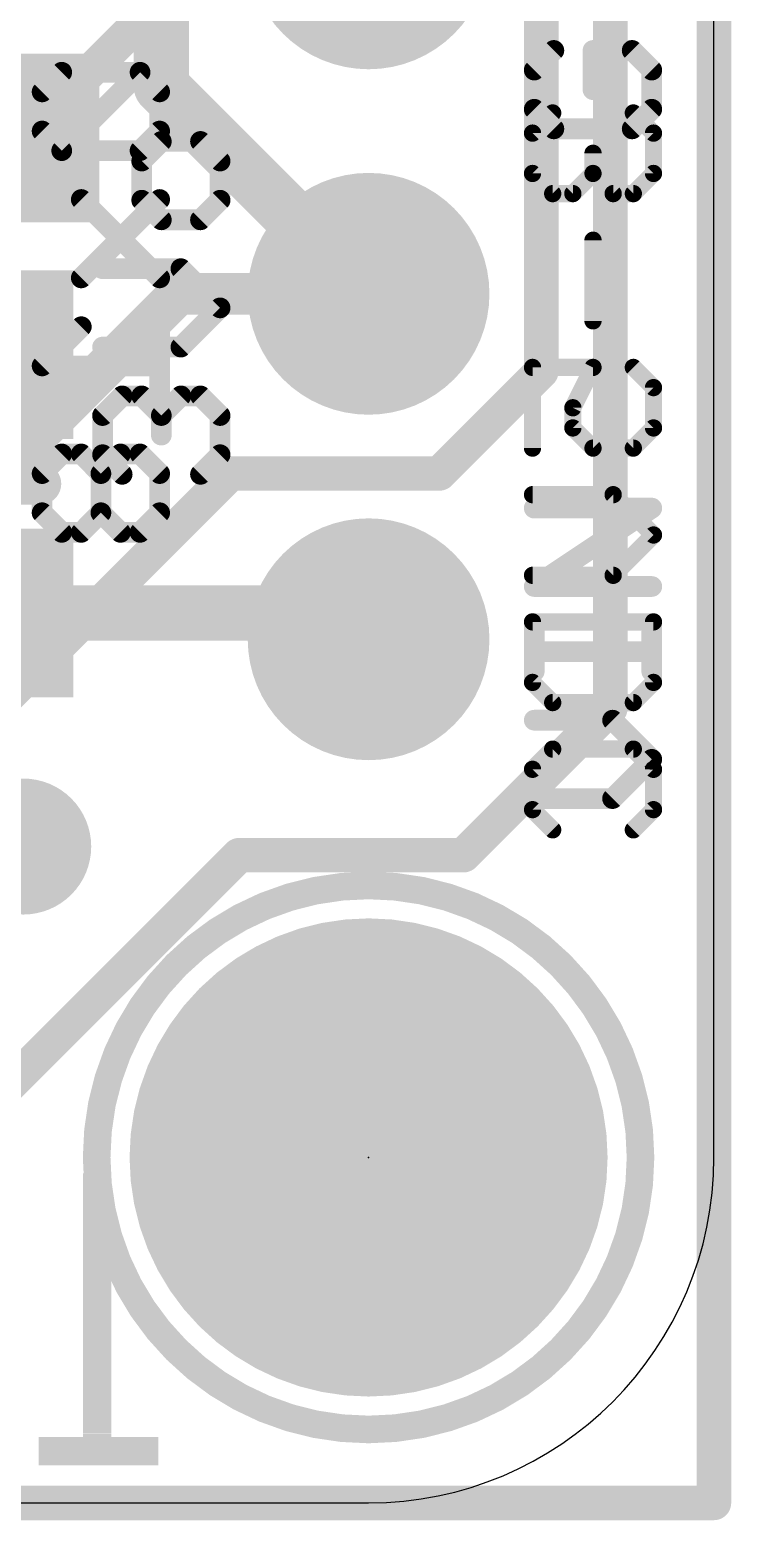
# Model space of a CAD drawing. Extents: x -0.1 to 17.9, y -0.1 to 25.5.
# Drawn here: x 12.75 to 17.91, y -0.13 to 10.83 of the extents above; entities that cross this region are included whole.
import ezdxf

# ---------------------------------------------------------------- set-up
doc = ezdxf.new("R2010")
doc.units = 0
for name, color, linetype in [('1', 12, 'CONTINUOUS'), ('16', 5, 'CONTINUOUS'), ('17', 110, 'CONTINUOUS'), ('20', 53, 'CONTINUOUS'), ('21', 40, 'CONTINUOUS'), ('22', 6, 'CONTINUOUS'), ('23', 40, 'CONTINUOUS')]:
    doc.layers.add(name, color=color, linetype=linetype)

# ---------------------------------------------------------------- blocks, each defined once
blk = doc.blocks.new('RECT')
blk.add_solid([(-0.5, -0.5), (0.5, -0.5), (-0.5, 0.5), (0.5, 0.5)])
blk = doc.blocks.new('PIE')
at = {"const_width": 0.5}
blk.add_lwpolyline([(0, -0.25, 1), (0, 0.25, 1), (0, -0.25)], format="xyb", dxfattribs=at)
blk = doc.blocks.new('ROUNDP')
at = {"const_width": 0.5}
blk.add_lwpolyline([(0, -0.25, 1), (0, 0.25, 1), (0, -0.25)], format="xyb", dxfattribs=at)

msp = doc.modelspace()

# ---------------------------------------------------------------- linework, layer by layer
at = {"layer": '1'}
for points, const_width in [([(17.78, 25.4), (17.78, 0)], 0.254), ([(17.018, 5.842), (17.018, 15.494)], 0.254), ([(13.716, 10.414), (13.716, 11.049)], 0.4064), ([(15.24, 8.89), (13.716, 10.414)], 0.4064), ([(12.319, 6.543), (15.047, 6.543)], 0.4064), ([(15.047, 6.543), (15.24, 6.35)], 0.4064), ([(15.9385, 4.7625), (17.018, 5.842)], 0.254), ([(12.192, 2.667), (14.2875, 4.7625)], 0.254), ([(14.2875, 4.7625), (15.9385, 4.7625)], 0.254), ([(17.78, 0), (0, 0)], 0.254)]:
    msp.add_lwpolyline(points, dxfattribs=dict(at, const_width=const_width))
for points, const_width in [([(13.7878, 10.4858, 1), (13.6442, 10.3422)], 0.2032), ([(13.6144, 10.414, 1), (13.8176, 10.414)], 0.2032), ([(15.1682, 8.8182, 1), (15.3118, 8.9618)], 0.2032), ([(15.1188, 6.6148, 1), (14.9752, 6.4712)], 0.2032), ([(15.047, 6.4414, 1), (15.047, 6.6446)], 0.2032), ([(15.1682, 6.2782, 1), (15.3118, 6.4218)], 0.2032), ([(17.0629, 5.7971, 1), (16.9731, 5.8869)], 0.127), ([(16.9545, 5.842, 1), (17.0815, 5.842)], 0.127), ([(14.2875, 4.826, 1), (14.2875, 4.699)], 0.127), ([(14.3324, 4.7176, 1), (14.2426, 4.8074)], 0.127), ([(15.8936, 4.8074, 1), (15.9834, 4.7176)], 0.127), ([(15.9385, 4.699, 1), (15.9385, 4.826)], 0.127), ([(17.78, -0.0635, 1), (17.78, 0.0635)], 0.127), ([(17.7165, 0, 1), (17.8435, 0)], 0.127)]:
    msp.add_lwpolyline(points, format="xyb", dxfattribs=dict(at, const_width=const_width))
at = {"layer": '16'}
for points, const_width in [([(17.78, 25.4), (17.78, 0)], 0.254), ([(16.51, 8.3185), (16.51, 12.7)], 0.254), ([(11.811, 9.144), (13.97, 11.303)], 0.254), ([(13.843, 8.89), (12.573, 7.62)], 0.3048), ([(13.843, 8.89), (15.24, 8.89)], 0.3048), ([(15.7607, 7.5692), (16.51, 8.3185)], 0.254), ([(14.2251, 7.5692), (10.541, 3.8851)], 0.254), ([(14.2251, 7.5692), (15.7607, 7.5692)], 0.254), ([(17.78, 0), (0, 0)], 0.254)]:
    msp.add_lwpolyline(points, dxfattribs=dict(at, const_width=const_width))
for points, const_width in [([(13.843, 8.9662, 1), (13.843, 8.8138)], 0.1524), ([(13.8969, 8.8361, 1), (13.7891, 8.9439)], 0.1524), ([(15.24, 8.8138, 1), (15.24, 8.9662)], 0.1524), ([(16.5549, 8.2736, 1), (16.4651, 8.3634)], 0.127), ([(16.4465, 8.3185, 1), (16.5735, 8.3185)], 0.127), ([(14.2251, 7.6327, 1), (14.2251, 7.5057)], 0.127), ([(14.27, 7.5243, 1), (14.1802, 7.6141)], 0.127), ([(15.7158, 7.6141, 1), (15.8056, 7.5243)], 0.127), ([(15.7607, 7.5057, 1), (15.7607, 7.6327)], 0.127), ([(17.78, -0.0635, 1), (17.78, 0.0635)], 0.127), ([(17.7165, 0, 1), (17.8435, 0)], 0.127)]:
    msp.add_lwpolyline(points, format="xyb", dxfattribs=dict(at, const_width=const_width))
at = {"layer": '20'}
for p, q in [((17.78, 2.54), (17.78, 22.86)), ((2.54, 0), (15.24, 0))]:
    msp.add_line(p, q, dxfattribs=at)
msp.add_arc((15.24, 2.54), 2.54, 270, 0, dxfattribs=at)
at = {"layer": '21'}
for points, const_width in [([(16.6025, 10.6791), (16.4585, 10.5351)], 0.1524), ([(17.1787, 10.6791), (16.8906, 10.6791)], 0.1524), ([(16.8906, 10.6791), (16.8906, 10.391)], 0.1524), ([(17.3228, 10.5351), (17.1787, 10.6791)], 0.1524), ([(16.4585, 10.5351), (16.4585, 10.247)], 0.1524), ([(17.3228, 10.247), (17.3228, 10.5351)], 0.1524), ([(16.4585, 10.247), (16.6025, 10.1029)], 0.1524), ([(17.1787, 10.1029), (17.3228, 10.247)], 0.1524), ([(13.7156, 10.0102), (13.5716, 9.8661)], 0.1524), ([(14.0037, 10.0102), (13.7156, 10.0102)], 0.1524), ([(14.1478, 9.8661), (14.0037, 10.0102)], 0.1524), ([(16.6025, 10.1029), (17.1787, 10.1029)], 0.1524), ([(13.5716, 9.8661), (13.5716, 9.578)], 0.1524), ([(14.1478, 9.578), (14.1478, 9.8661)], 0.1524), ([(13.5716, 9.578), (13.7156, 9.434)], 0.1524), ([(14.0037, 9.434), (14.1478, 9.578)], 0.1524), ([(13.7156, 9.434), (14.0037, 9.434)], 0.1524), ([(13.8597, 9.0747), (13.2835, 9.0747)], 0.1524), ([(14.1478, 8.7866), (13.8597, 9.0747)], 0.1524), ([(13.8597, 8.4984), (14.1478, 8.7866)], 0.1524), ([(13.2835, 8.4984), (13.8597, 8.4984)], 0.1524), ([(13.2835, 7.9951), (13.4275, 8.1391)], 0.1524), ([(13.4275, 8.1391), (13.5716, 8.1391)], 0.1524), ([(13.5716, 8.1391), (13.7156, 7.9951)], 0.1524), ([(13.7156, 7.9951), (13.8597, 8.1391)], 0.1524), ([(13.8597, 8.1391), (14.0037, 8.1391)], 0.1524), ([(14.0037, 8.1391), (14.1478, 7.9951)], 0.1524), ([(13.2835, 7.707), (13.2835, 7.9951)], 0.1524), ([(13.7156, 7.9951), (13.7156, 7.851)], 0.1524), ([(14.1478, 7.9951), (14.1478, 7.707)], 0.1524), ([(13.4275, 7.5629), (13.2835, 7.707)], 0.1524), ([(14.1478, 7.707), (14.0037, 7.5629)], 0.1524), ([(11.811, 7.493), (12.827, 7.493)], 0.3048), ([(16.4585, 6.738), (17.3228, 7.3143)], 0.1524), ([(17.3228, 7.3143), (16.4585, 7.3143)], 0.1524), ([(17.3228, 6.738), (16.4585, 6.738)], 0.1524), ([(16.4585, 6.1144), (16.4585, 6.4025)], 0.1524), ([(17.3228, 6.1144), (17.3228, 6.4025)], 0.1524), ([(17.3228, 6.2584), (16.4585, 6.2584)], 0.1524), ([(17.0347, 5.7551), (16.4585, 5.7551)], 0.1524), ([(17.3228, 5.467), (17.0347, 5.7551)], 0.1524), ([(17.0347, 5.1788), (17.3228, 5.467)], 0.1524), ([(16.4585, 5.1788), (17.0347, 5.1788)], 0.1524)]:
    msp.add_lwpolyline(points, dxfattribs=dict(at, const_width=const_width))
for points, const_width in [([(16.6295, 10.6522, 1), (16.5756, 10.7061)], 0.0762), ([(16.8906, 10.7172, 1), (16.8906, 10.641)], 0.0762), ([(16.9287, 10.6791, 1), (16.8525, 10.6791)], 0.0762), ([(17.2057, 10.7061, 1), (17.1518, 10.6522)], 0.0762), ([(17.1787, 10.641, 1), (17.1787, 10.7172)], 0.0762), ([(16.4315, 10.562, 1), (16.4854, 10.5081)], 0.0762), ([(16.4966, 10.5351, 1), (16.4204, 10.5351)], 0.0762), ([(17.3609, 10.5351, 1), (17.2847, 10.5351)], 0.0762), ([(17.2959, 10.5081, 1), (17.3497, 10.562)], 0.0762), ([(16.8525, 10.391, 1), (16.9287, 10.391)], 0.0762), ([(16.4854, 10.2739, 1), (16.4315, 10.22)], 0.0762), ([(17.3497, 10.22, 1), (17.2959, 10.2739)], 0.0762), ([(16.4204, 10.247, 1), (16.4966, 10.247)], 0.0762), ([(17.2847, 10.247, 1), (17.3609, 10.247)], 0.0762), ([(13.7156, 10.0483, 1), (13.7156, 9.9721)], 0.0762), ([(13.7426, 9.9832, 1), (13.6887, 10.0371)], 0.0762), ([(14.0307, 10.0371, 1), (13.9768, 9.9832)], 0.0762), ([(14.0037, 9.9721, 1), (14.0037, 10.0483)], 0.0762), ([(16.6025, 10.141, 1), (16.6025, 10.0648)], 0.0762), ([(16.5756, 10.076, 1), (16.6295, 10.1299)], 0.0762), ([(17.1518, 10.1299, 1), (17.2057, 10.076)], 0.0762), ([(17.1787, 10.0648, 1), (17.1787, 10.141)], 0.0762), ([(13.5446, 9.8931, 1), (13.5985, 9.8392)], 0.0762), ([(13.6097, 9.8661, 1), (13.5335, 9.8661)], 0.0762), ([(14.1859, 9.8661, 1), (14.1097, 9.8661)], 0.0762), ([(14.1209, 9.8392, 1), (14.1747, 9.8931)], 0.0762), ([(13.5985, 9.605, 1), (13.5446, 9.5511)], 0.0762), ([(14.1747, 9.5511, 1), (14.1209, 9.605)], 0.0762), ([(13.5335, 9.578, 1), (13.6097, 9.578)], 0.0762), ([(14.1097, 9.578, 1), (14.1859, 9.578)], 0.0762), ([(13.7156, 9.4721, 1), (13.7156, 9.3959)], 0.0762), ([(13.6887, 9.407, 1), (13.7426, 9.4609)], 0.0762), ([(13.9768, 9.4609, 1), (14.0307, 9.407)], 0.0762), ([(14.0037, 9.3959, 1), (14.0037, 9.4721)], 0.0762), ([(13.2835, 9.1128, 1), (13.2835, 9.0366)], 0.0762), ([(13.8866, 9.1016, 1), (13.8327, 9.0477)], 0.0762), ([(13.8597, 9.0366, 1), (13.8597, 9.1128)], 0.0762), ([(14.1747, 8.7596, 1), (14.1209, 8.8135)], 0.0762), ([(14.1209, 8.7596, 1), (14.1747, 8.8135)], 0.0762), ([(13.2835, 8.5365, 1), (13.2835, 8.4603)], 0.0762), ([(13.8327, 8.5254, 1), (13.8866, 8.4715)], 0.0762), ([(13.8597, 8.4603, 1), (13.8597, 8.5365)], 0.0762), ([(13.4275, 8.1772, 1), (13.4275, 8.101)], 0.0762), ([(13.4545, 8.1122, 1), (13.4006, 8.1661)], 0.0762), ([(13.5985, 8.1661, 1), (13.5446, 8.1122)], 0.0762), ([(13.5716, 8.101, 1), (13.5716, 8.1772)], 0.0762), ([(13.8597, 8.1772, 1), (13.8597, 8.101)], 0.0762), ([(13.8866, 8.1122, 1), (13.8327, 8.1661)], 0.0762), ([(14.0307, 8.1661, 1), (13.9768, 8.1122)], 0.0762), ([(14.0037, 8.101, 1), (14.0037, 8.1772)], 0.0762), ([(13.2565, 8.022, 1), (13.3104, 7.9681)], 0.0762), ([(13.3216, 7.9951, 1), (13.2454, 7.9951)], 0.0762), ([(13.7537, 7.9951, 1), (13.6775, 7.9951)], 0.0762), ([(13.6887, 8.022, 1), (13.7426, 7.9681)], 0.0762), ([(13.6887, 7.9681, 1), (13.7426, 8.022)], 0.0762), ([(14.1859, 7.9951, 1), (14.1097, 7.9951)], 0.0762), ([(14.1209, 7.9681, 1), (14.1747, 8.022)], 0.0762), ([(13.3104, 7.7339, 1), (13.2565, 7.68)], 0.0762), ([(13.6775, 7.851, 1), (13.7537, 7.851)], 0.0762), ([(14.1747, 7.68, 1), (14.1209, 7.7339)], 0.0762), ([(13.2454, 7.707, 1), (13.3216, 7.707)], 0.0762), ([(14.1097, 7.707, 1), (14.1859, 7.707)], 0.0762), ([(12.827, 7.4168, 1), (12.827, 7.5692)], 0.1524), ([(13.4006, 7.536, 1), (13.4545, 7.5899)], 0.0762), ([(13.9768, 7.5899, 1), (14.0307, 7.536)], 0.0762), ([(16.4585, 7.3524, 1), (16.4585, 7.2762)], 0.0762), ([(17.3439, 7.2826, 1), (17.3017, 7.346)], 0.0762), ([(17.3228, 7.2762, 1), (17.3228, 7.3524)], 0.0762), ([(16.4373, 6.7697, 1), (16.4796, 6.7063)], 0.0762), ([(16.4585, 6.7761, 1), (16.4585, 6.6999)], 0.0762), ([(17.3228, 6.6999, 1), (17.3228, 6.7761)], 0.0762), ([(16.4966, 6.4025, 1), (16.4204, 6.4025)], 0.0762), ([(17.3609, 6.4025, 1), (17.2847, 6.4025)], 0.0762), ([(16.4585, 6.2965, 1), (16.4585, 6.2203)], 0.0762), ([(17.3228, 6.2203, 1), (17.3228, 6.2965)], 0.0762), ([(16.4204, 6.1144, 1), (16.4966, 6.1144)], 0.0762), ([(17.2847, 6.1144, 1), (17.3609, 6.1144)], 0.0762), ([(16.4585, 5.7932, 1), (16.4585, 5.717)], 0.0762), ([(17.0616, 5.782, 1), (17.0077, 5.7281)], 0.0762), ([(17.0347, 5.717, 1), (17.0347, 5.7932)], 0.0762), ([(17.3497, 5.44, 1), (17.2959, 5.4939)], 0.0762), ([(17.2959, 5.44, 1), (17.3497, 5.4939)], 0.0762), ([(16.4585, 5.2169, 1), (16.4585, 5.1407)], 0.0762), ([(17.0077, 5.2058, 1), (17.0616, 5.1519)], 0.0762), ([(17.0347, 5.1407, 1), (17.0347, 5.2169)], 0.0762), ([(15.24, 0.54, 1), (15.24, 4.54, 1), (15.24, 0.54)], 0.2032)]:
    msp.add_lwpolyline(points, format="xyb", dxfattribs=dict(at, const_width=const_width))
at = {"layer": '22'}
for points, const_width in [([(12.983, 10.5189), (12.839, 10.3748)], 0.1524), ([(13.5592, 10.5189), (12.983, 10.5189)], 0.1524), ([(13.5592, 10.5189), (12.983, 9.9427)], 0.1524), ([(13.7033, 10.3748), (13.5592, 10.5189)], 0.1524), ([(12.839, 10.3748), (12.839, 10.0867)], 0.1524), ([(13.7033, 10.0867), (13.7033, 10.3748)], 0.1524), ([(16.594, 10.2198), (16.4457, 10.0715)], 0.127), ([(17.3355, 10.0715), (17.1872, 10.2198)], 0.127), ([(12.839, 10.0867), (12.983, 9.9427)], 0.1524), ([(13.5592, 9.9427), (13.7033, 10.0867)], 0.1524), ([(16.4457, 10.0715), (16.4457, 9.7749)], 0.127), ([(17.3355, 9.7749), (17.3355, 10.0715)], 0.127), ([(12.983, 9.9427), (13.5592, 9.9427)], 0.1524), ([(16.8906, 9.7749), (16.8906, 9.9232)], 0.127), ([(16.4457, 9.7749), (16.594, 9.6266)], 0.127), ([(16.7423, 9.6266), (16.8906, 9.7749)], 0.127), ([(16.8906, 9.7749), (17.0389, 9.6266)], 0.127), ([(17.1872, 9.6266), (17.3355, 9.7749)], 0.127), ([(13.1271, 9.5834), (13.7033, 9.0071)], 0.1524), ([(13.7033, 9.5834), (13.1271, 9.0071)], 0.1524), ([(16.594, 9.6266), (16.7423, 9.6266)], 0.127), ([(17.0389, 9.6266), (17.1872, 9.6266)], 0.127), ([(16.8906, 9.2842), (16.8906, 8.6911)], 0.127), ([(13.1271, 8.6479), (12.839, 8.3597)], 0.1524), ([(13.7033, 8.6479), (13.7033, 8.0716)], 0.1524), ([(12.839, 8.3597), (13.7033, 8.3597)], 0.1524), ([(16.4457, 7.7555), (16.4457, 8.3487)], 0.127), ([(16.4457, 8.3487), (16.8906, 8.3487)], 0.127), ([(16.8906, 8.3487), (16.7423, 8.0521)], 0.127), ([(17.3355, 8.2004), (17.1872, 8.3487)], 0.127), ([(17.3355, 7.9038), (17.3355, 8.2004)], 0.127), ([(16.7423, 8.0521), (16.7423, 7.9038)], 0.127), ([(16.7423, 7.9038), (16.8906, 7.7555)], 0.127), ([(17.1872, 7.7555), (17.3355, 7.9038)], 0.127), ([(12.983, 7.7123), (12.839, 7.5683)], 0.1524), ([(13.1271, 7.7123), (12.983, 7.7123)], 0.1524), ([(13.2711, 7.5683), (13.1271, 7.7123)], 0.1524), ([(13.4152, 7.7123), (13.2711, 7.5683)], 0.1524), ([(13.5592, 7.7123), (13.4152, 7.7123)], 0.1524), ([(13.7033, 7.5683), (13.5592, 7.7123)], 0.1524), ([(16.8906, 7.7555), (17.1872, 7.7555)], 0.127), ([(12.839, 7.5683), (12.839, 7.2802)], 0.1524), ([(13.2711, 7.5683), (13.2711, 7.2802)], 0.1524), ([(13.7033, 7.2802), (13.7033, 7.5683)], 0.1524), ([(16.4457, 7.4132), (17.0389, 7.4132)], 0.127), ([(17.0389, 7.4132), (17.3355, 7.1166)], 0.127), ([(12.839, 7.2802), (12.983, 7.1361)], 0.1524), ([(13.1271, 7.1361), (13.2711, 7.2802)], 0.1524), ([(13.2711, 7.2802), (13.4152, 7.1361)], 0.1524), ([(13.5592, 7.1361), (13.7033, 7.2802)], 0.1524), ([(12.983, 7.1361), (13.1271, 7.1361)], 0.1524), ([(13.4152, 7.1361), (13.5592, 7.1361)], 0.1524), ([(17.3355, 7.1166), (17.0389, 6.82)], 0.127), ([(17.0389, 6.82), (16.4457, 6.82)], 0.127), ([(16.4457, 6.4777), (17.3355, 6.4777)], 0.127), ([(16.4457, 6.0328), (16.4457, 6.4777)], 0.127), ([(17.3355, 6.4777), (17.3355, 6.0328)], 0.127), ([(16.594, 5.8845), (16.4457, 6.0328)], 0.127), ([(17.3355, 6.0328), (17.1872, 5.8845)], 0.127), ([(17.1872, 5.8845), (16.594, 5.8845)], 0.127), ([(16.4457, 5.3939), (16.594, 5.5422)], 0.127), ([(16.594, 5.5422), (17.1872, 5.5422)], 0.127), ([(17.1872, 5.5422), (17.3355, 5.3939)], 0.127), ([(16.4457, 5.0973), (16.4457, 5.3939)], 0.127), ([(17.3355, 5.3939), (17.3355, 5.0973)], 0.127), ([(16.594, 4.949), (16.4457, 5.0973)], 0.127), ([(17.3355, 5.0973), (17.1872, 4.949)], 0.127)]:
    msp.add_lwpolyline(points, dxfattribs=dict(at, const_width=const_width))
for points, const_width in [([(12.983, 10.557, 1), (12.983, 10.4808)], 0.0762), ([(13.01, 10.4919, 1), (12.9561, 10.5458)], 0.0762), ([(13.5862, 10.5458, 1), (13.5323, 10.4919)], 0.0762), ([(13.5862, 10.4919, 1), (13.5323, 10.5458)], 0.0762), ([(13.5592, 10.4808, 1), (13.5592, 10.557)], 0.0762), ([(12.812, 10.4018, 1), (12.8659, 10.3479)], 0.0762), ([(12.8771, 10.3748, 1), (12.8009, 10.3748)], 0.0762), ([(13.7414, 10.3748, 1), (13.6652, 10.3748)], 0.0762), ([(13.6764, 10.3479, 1), (13.7302, 10.4018)], 0.0762), ([(16.6165, 10.1973, 1), (16.5716, 10.2422)], 0.0635), ([(17.2097, 10.2422, 1), (17.1648, 10.1973)], 0.0635), ([(12.8659, 10.1137, 1), (12.812, 10.0598)], 0.0762), ([(12.8009, 10.0867, 1), (12.8771, 10.0867)], 0.0762), ([(13.6652, 10.0867, 1), (13.7414, 10.0867)], 0.0762), ([(13.7302, 10.0598, 1), (13.6764, 10.1137)], 0.0762), ([(16.4775, 10.0715, 1), (16.414, 10.0715)], 0.0635), ([(16.4233, 10.0939, 1), (16.4682, 10.049)], 0.0635), ([(17.3672, 10.0715, 1), (17.3038, 10.0715)], 0.0635), ([(17.313, 10.049, 1), (17.358, 10.0939)], 0.0635), ([(12.983, 9.9808, 1), (12.983, 9.9046)], 0.0762), ([(12.9561, 9.9696, 1), (13.01, 9.9157)], 0.0762), ([(12.9561, 9.9157, 1), (13.01, 9.9696)], 0.0762), ([(13.5323, 9.9696, 1), (13.5862, 9.9157)], 0.0762), ([(13.5592, 9.9046, 1), (13.5592, 9.9808)], 0.0762), ([(16.9224, 9.9232, 1), (16.8589, 9.9232)], 0.0635), ([(16.4682, 9.7973, 1), (16.4233, 9.7524)], 0.0635), ([(16.414, 9.7749, 1), (16.4775, 9.7749)], 0.0635), ([(16.8589, 9.7749, 1), (16.9224, 9.7749)], 0.0635), ([(16.9131, 9.7973, 1), (16.8682, 9.7524)], 0.0635), ([(16.9131, 9.7524, 1), (16.8682, 9.7973)], 0.0635), ([(17.3038, 9.7749, 1), (17.3672, 9.7749)], 0.0635), ([(17.358, 9.7524, 1), (17.313, 9.7973)], 0.0635), ([(13.154, 9.6103, 1), (13.1001, 9.5564)], 0.0762), ([(13.7302, 9.5564, 1), (13.6764, 9.6103)], 0.0762), ([(16.594, 9.6583, 1), (16.594, 9.5948)], 0.0635), ([(16.5716, 9.6041, 1), (16.6165, 9.649)], 0.0635), ([(16.7199, 9.649, 1), (16.7648, 9.6041)], 0.0635), ([(16.7423, 9.5948, 1), (16.7423, 9.6583)], 0.0635), ([(17.0389, 9.6583, 1), (17.0389, 9.5948)], 0.0635), ([(17.0165, 9.6041, 1), (17.0614, 9.649)], 0.0635), ([(17.1648, 9.649, 1), (17.2097, 9.6041)], 0.0635), ([(17.1872, 9.5948, 1), (17.1872, 9.6583)], 0.0635), ([(16.9224, 9.2842, 1), (16.8589, 9.2842)], 0.0635), ([(13.1001, 9.0341, 1), (13.154, 8.9802)], 0.0762), ([(13.6764, 8.9802, 1), (13.7302, 9.0341)], 0.0762), ([(13.154, 8.6209, 1), (13.1001, 8.6748)], 0.0762), ([(13.7414, 8.6479, 1), (13.6652, 8.6479)], 0.0762), ([(16.8589, 8.6911, 1), (16.9224, 8.6911)], 0.0635), ([(12.812, 8.3867, 1), (12.8659, 8.3328)], 0.0762), ([(12.839, 8.3978, 1), (12.839, 8.3216)], 0.0762), ([(13.7033, 8.3216, 1), (13.7033, 8.3978)], 0.0762), ([(16.4457, 8.3805, 1), (16.4457, 8.317)], 0.0635), ([(16.4775, 8.3487, 1), (16.414, 8.3487)], 0.0635), ([(16.919, 8.3345, 1), (16.8622, 8.3629)], 0.0635), ([(16.8906, 8.317, 1), (16.8906, 8.3805)], 0.0635), ([(17.2097, 8.3712, 1), (17.1648, 8.3263)], 0.0635), ([(17.3672, 8.2004, 1), (17.3038, 8.2004)], 0.0635), ([(17.313, 8.178, 1), (17.358, 8.2229)], 0.0635), ([(13.6652, 8.0716, 1), (13.7414, 8.0716)], 0.0762), ([(16.7741, 8.0521, 1), (16.7106, 8.0521)], 0.0635), ([(16.7139, 8.0663, 1), (16.7707, 8.0379)], 0.0635), ([(16.7648, 7.9263, 1), (16.7199, 7.8814)], 0.0635), ([(16.7106, 7.9038, 1), (16.7741, 7.9038)], 0.0635), ([(17.3038, 7.9038, 1), (17.3672, 7.9038)], 0.0635), ([(17.358, 7.8814, 1), (17.313, 7.9263)], 0.0635), ([(12.983, 7.7504, 1), (12.983, 7.6742)], 0.0762), ([(13.01, 7.6854, 1), (12.9561, 7.7393)], 0.0762), ([(13.154, 7.7393, 1), (13.1001, 7.6854)], 0.0762), ([(13.1271, 7.6742, 1), (13.1271, 7.7504)], 0.0762), ([(13.4152, 7.7504, 1), (13.4152, 7.6742)], 0.0762), ([(13.4421, 7.6854, 1), (13.3882, 7.7393)], 0.0762), ([(13.5862, 7.7393, 1), (13.5323, 7.6854)], 0.0762), ([(13.5592, 7.6742, 1), (13.5592, 7.7504)], 0.0762), ([(16.414, 7.7555, 1), (16.4775, 7.7555)], 0.0635), ([(16.8906, 7.7873, 1), (16.8906, 7.7238)], 0.0635), ([(16.8682, 7.7331, 1), (16.9131, 7.778)], 0.0635), ([(17.1648, 7.778, 1), (17.2097, 7.7331)], 0.0635), ([(17.1872, 7.7238, 1), (17.1872, 7.7873)], 0.0635), ([(12.812, 7.5952, 1), (12.8659, 7.5413)], 0.0762), ([(12.8771, 7.5683, 1), (12.8009, 7.5683)], 0.0762), ([(13.3092, 7.5683, 1), (13.233, 7.5683)], 0.0762), ([(13.2442, 7.5952, 1), (13.2981, 7.5413)], 0.0762), ([(13.2442, 7.5413, 1), (13.2981, 7.5952)], 0.0762), ([(13.7414, 7.5683, 1), (13.6652, 7.5683)], 0.0762), ([(13.6764, 7.5413, 1), (13.7302, 7.5952)], 0.0762), ([(16.4457, 7.4449, 1), (16.4457, 7.3814)], 0.0635), ([(17.0614, 7.4356, 1), (17.0165, 7.3907)], 0.0635), ([(17.0389, 7.3814, 1), (17.0389, 7.4449)], 0.0635), ([(12.8659, 7.3071, 1), (12.812, 7.2532)], 0.0762), ([(13.2981, 7.3071, 1), (13.2442, 7.2532)], 0.0762), ([(13.2981, 7.2532, 1), (13.2442, 7.3071)], 0.0762), ([(13.7302, 7.2532, 1), (13.6764, 7.3071)], 0.0762), ([(12.8009, 7.2802, 1), (12.8771, 7.2802)], 0.0762), ([(13.233, 7.2802, 1), (13.3092, 7.2802)], 0.0762), ([(13.6652, 7.2802, 1), (13.7414, 7.2802)], 0.0762), ([(12.983, 7.1742, 1), (12.983, 7.098)], 0.0762), ([(12.9561, 7.1092, 1), (13.01, 7.1631)], 0.0762), ([(13.1001, 7.1631, 1), (13.154, 7.1092)], 0.0762), ([(13.1271, 7.098, 1), (13.1271, 7.1742)], 0.0762), ([(13.4152, 7.1742, 1), (13.4152, 7.098)], 0.0762), ([(13.3882, 7.1092, 1), (13.4421, 7.1631)], 0.0762), ([(13.5323, 7.1631, 1), (13.5862, 7.1092)], 0.0762), ([(13.5592, 7.098, 1), (13.5592, 7.1742)], 0.0762), ([(17.358, 7.0942, 1), (17.313, 7.1391)], 0.0635), ([(17.313, 7.0942, 1), (17.358, 7.1391)], 0.0635), ([(16.4457, 6.8518, 1), (16.4457, 6.7883)], 0.0635), ([(17.0165, 6.8425, 1), (17.0614, 6.7976)], 0.0635), ([(17.0389, 6.7883, 1), (17.0389, 6.8518)], 0.0635), ([(16.4457, 6.5094, 1), (16.4457, 6.4459)], 0.0635), ([(16.4775, 6.4777, 1), (16.414, 6.4777)], 0.0635), ([(17.3672, 6.4777, 1), (17.3038, 6.4777)], 0.0635), ([(17.3355, 6.4459, 1), (17.3355, 6.5094)], 0.0635), ([(16.4682, 6.0552, 1), (16.4233, 6.0103)], 0.0635), ([(16.414, 6.0328, 1), (16.4775, 6.0328)], 0.0635), ([(17.3038, 6.0328, 1), (17.3672, 6.0328)], 0.0635), ([(17.358, 6.0103, 1), (17.313, 6.0552)], 0.0635), ([(16.594, 5.9163, 1), (16.594, 5.8528)], 0.0635), ([(16.5716, 5.8621, 1), (16.6165, 5.907)], 0.0635), ([(17.1648, 5.907, 1), (17.2097, 5.8621)], 0.0635), ([(17.1872, 5.8528, 1), (17.1872, 5.9163)], 0.0635), ([(16.594, 5.5739, 1), (16.594, 5.5104)], 0.0635), ([(16.6165, 5.5197, 1), (16.5716, 5.5646)], 0.0635), ([(17.2097, 5.5646, 1), (17.1648, 5.5197)], 0.0635), ([(17.1872, 5.5104, 1), (17.1872, 5.5739)], 0.0635), ([(16.4775, 5.3939, 1), (16.414, 5.3939)], 0.0635), ([(16.4233, 5.4163, 1), (16.4682, 5.3714)], 0.0635), ([(17.3672, 5.3939, 1), (17.3038, 5.3939)], 0.0635), ([(17.313, 5.3714, 1), (17.358, 5.4163)], 0.0635), ([(16.4682, 5.1197, 1), (16.4233, 5.0748)], 0.0635), ([(17.358, 5.0748, 1), (17.313, 5.1197)], 0.0635), ([(16.414, 5.0973, 1), (16.4775, 5.0973)], 0.0635), ([(17.3038, 5.0973, 1), (17.3672, 5.0973)], 0.0635), ([(16.5716, 4.9265, 1), (16.6165, 4.9714)], 0.0635), ([(17.1648, 4.9714, 1), (17.2097, 4.9265)], 0.0635)]:
    msp.add_lwpolyline(points, format="xyb", dxfattribs=dict(at, const_width=const_width))
at = {"layer": '23'}
msp.add_point((15.24, 2.54), dxfattribs=at)

# ---------------------------------------------------------------- block references
at = {"layer": '1', "xscale": 1.24, "yscale": 1.5}
for p, rotation in [((12.5095, 10.0355), 270), ((12.319, 8.443), 90), ((12.319, 6.543), 90)]:
    msp.add_blockref('RECT', p, dxfattribs=dict(at, rotation=rotation))
at = {"layer": '1'}
msp.add_blockref('PIE', (12.7, 4.826), dxfattribs=at)
at = {"layer": '17'}
for p, xscale, yscale, rotation in [((15.24, 11.43), 1.778, 1.778, 180), ((15.24, 11.43), 1.778, 1.778, 180), ((15.24, 8.89), 1.778, 1.778, 180), ((15.24, 8.89), 1.778, 1.778, 180), ((15.24, 6.35), 1.778, 1.778, 180), ((15.24, 6.35), 1.778, 1.778, 180), ((15.24, 2.54), 3.516, 3.516, 90), ((15.24, 2.54), 3.516, 3.516, 90)]:
    msp.add_blockref('ROUNDP', p, dxfattribs=dict(at, xscale=xscale, yscale=yscale, rotation=rotation))
at = {"layer": '22'}
for p, xscale, yscale in [((13.2436, 2.413), 0.2083, 0.0229), ((13.2436, 2.39), 0.2083, 0.0231), ((13.2436, 2.3669), 0.2083, 0.0231), ((13.2436, 2.3438), 0.2083, 0.0231), ((13.2436, 2.3207), 0.2083, 0.0231), ((13.2436, 2.2976), 0.2083, 0.0231), ((13.2436, 2.2744), 0.2083, 0.0231), ((13.2436, 2.2513), 0.2083, 0.0231), ((13.2436, 2.2282), 0.2083, 0.0231), ((13.2436, 2.2051), 0.2083, 0.0231), ((13.2436, 2.182), 0.2083, 0.0231), ((13.2436, 2.159), 0.2083, 0.0229), ((13.2436, 2.136), 0.2083, 0.0231), ((13.2436, 2.1129), 0.2083, 0.0231), ((13.2436, 2.0898), 0.2083, 0.0231), ((13.2436, 2.0667), 0.2083, 0.0231), ((13.2436, 2.0436), 0.2083, 0.0231), ((13.2436, 2.0204), 0.2083, 0.0231), ((13.2436, 1.9973), 0.2083, 0.0231), ((13.2436, 1.9742), 0.2083, 0.0231), ((13.2436, 1.9511), 0.2083, 0.0231), ((13.2436, 1.928), 0.2083, 0.0231), ((13.2436, 1.905), 0.2083, 0.0229), ((13.2436, 1.882), 0.2083, 0.0231), ((13.2436, 1.8589), 0.2083, 0.0231), ((13.2436, 1.8358), 0.2083, 0.0231), ((13.2436, 1.8127), 0.2083, 0.0231), ((13.2436, 1.7896), 0.2083, 0.0231), ((13.2436, 1.7664), 0.2083, 0.0231), ((13.2436, 1.7433), 0.2083, 0.0231), ((13.2436, 1.7202), 0.2083, 0.0231), ((13.2436, 1.6971), 0.2083, 0.0231), ((13.2436, 1.674), 0.2083, 0.0231), ((13.2436, 1.651), 0.2083, 0.0229), ((13.2436, 1.628), 0.2083, 0.0231), ((13.2436, 1.6049), 0.2083, 0.0231), ((13.2436, 1.5818), 0.2083, 0.0231), ((13.2436, 1.5587), 0.2083, 0.0231), ((13.2436, 1.5356), 0.2083, 0.0231), ((13.2436, 1.5124), 0.2083, 0.0231), ((13.2436, 1.4893), 0.2083, 0.0231), ((13.2436, 1.4662), 0.2083, 0.0231), ((13.2436, 1.4431), 0.2083, 0.0231), ((13.2436, 1.42), 0.2083, 0.0231), ((13.2436, 1.397), 0.2083, 0.0229), ((13.2436, 1.374), 0.2083, 0.0231), ((13.2436, 1.3509), 0.2083, 0.0231), ((13.2436, 1.3278), 0.2083, 0.0231), ((13.2436, 1.3047), 0.2083, 0.0231), ((13.2436, 1.2816), 0.2083, 0.0231), ((13.2436, 1.2584), 0.2083, 0.0231), ((13.2436, 1.2353), 0.2083, 0.0231), ((13.2436, 1.2122), 0.2083, 0.0231), ((13.2436, 1.1891), 0.2083, 0.0231), ((13.2436, 1.166), 0.2083, 0.0231), ((13.2436, 1.143), 0.2083, 0.0229), ((13.2436, 1.12), 0.2083, 0.0231), ((13.2436, 1.0969), 0.2083, 0.0231), ((13.2436, 1.0738), 0.2083, 0.0231), ((13.2436, 1.0507), 0.2083, 0.0231), ((13.2436, 1.0276), 0.2083, 0.0231), ((13.2436, 1.0044), 0.2083, 0.0231), ((13.2436, 0.9813), 0.2083, 0.0231), ((13.2436, 0.9582), 0.2083, 0.0231), ((13.2436, 0.9351), 0.2083, 0.0231), ((13.2436, 0.912), 0.2083, 0.0231), ((13.2436, 0.889), 0.2083, 0.0229), ((13.2436, 0.866), 0.2083, 0.0231), ((13.2436, 0.8429), 0.2083, 0.0231), ((13.2436, 0.8198), 0.2083, 0.0231), ((13.2436, 0.7967), 0.2083, 0.0231), ((13.2436, 0.7736), 0.2083, 0.0231), ((13.2436, 0.7504), 0.2083, 0.0231), ((13.2436, 0.7273), 0.2083, 0.0231), ((13.2436, 0.7042), 0.2083, 0.0231), ((13.2436, 0.6811), 0.2083, 0.0231), ((13.2436, 0.658), 0.2083, 0.0231), ((13.2436, 0.635), 0.2083, 0.0229), ((13.2436, 0.612), 0.2083, 0.0231), ((13.2436, 0.5889), 0.2083, 0.0231), ((13.2436, 0.5658), 0.2083, 0.0231), ((13.2436, 0.5427), 0.2083, 0.0231), ((13.2537, 0.4733), 0.8788, 0.0231), ((13.2537, 0.4502), 0.8788, 0.0231), ((13.2537, 0.4271), 0.8788, 0.0231), ((13.2436, 0.5196), 0.2083, 0.0231), ((13.2436, 0.4964), 0.2083, 0.0231), ((13.2537, 0.404), 0.8788, 0.0231), ((13.2537, 0.381), 0.8788, 0.0229), ((13.2537, 0.358), 0.8788, 0.0231), ((13.2537, 0.3349), 0.8788, 0.0231), ((13.2537, 0.3118), 0.8788, 0.0231), ((13.2537, 0.2887), 0.8788, 0.0231)]:
    msp.add_blockref('RECT', p, dxfattribs=dict(at, xscale=xscale, yscale=yscale))

doc.saveas('drawing.dxf')
